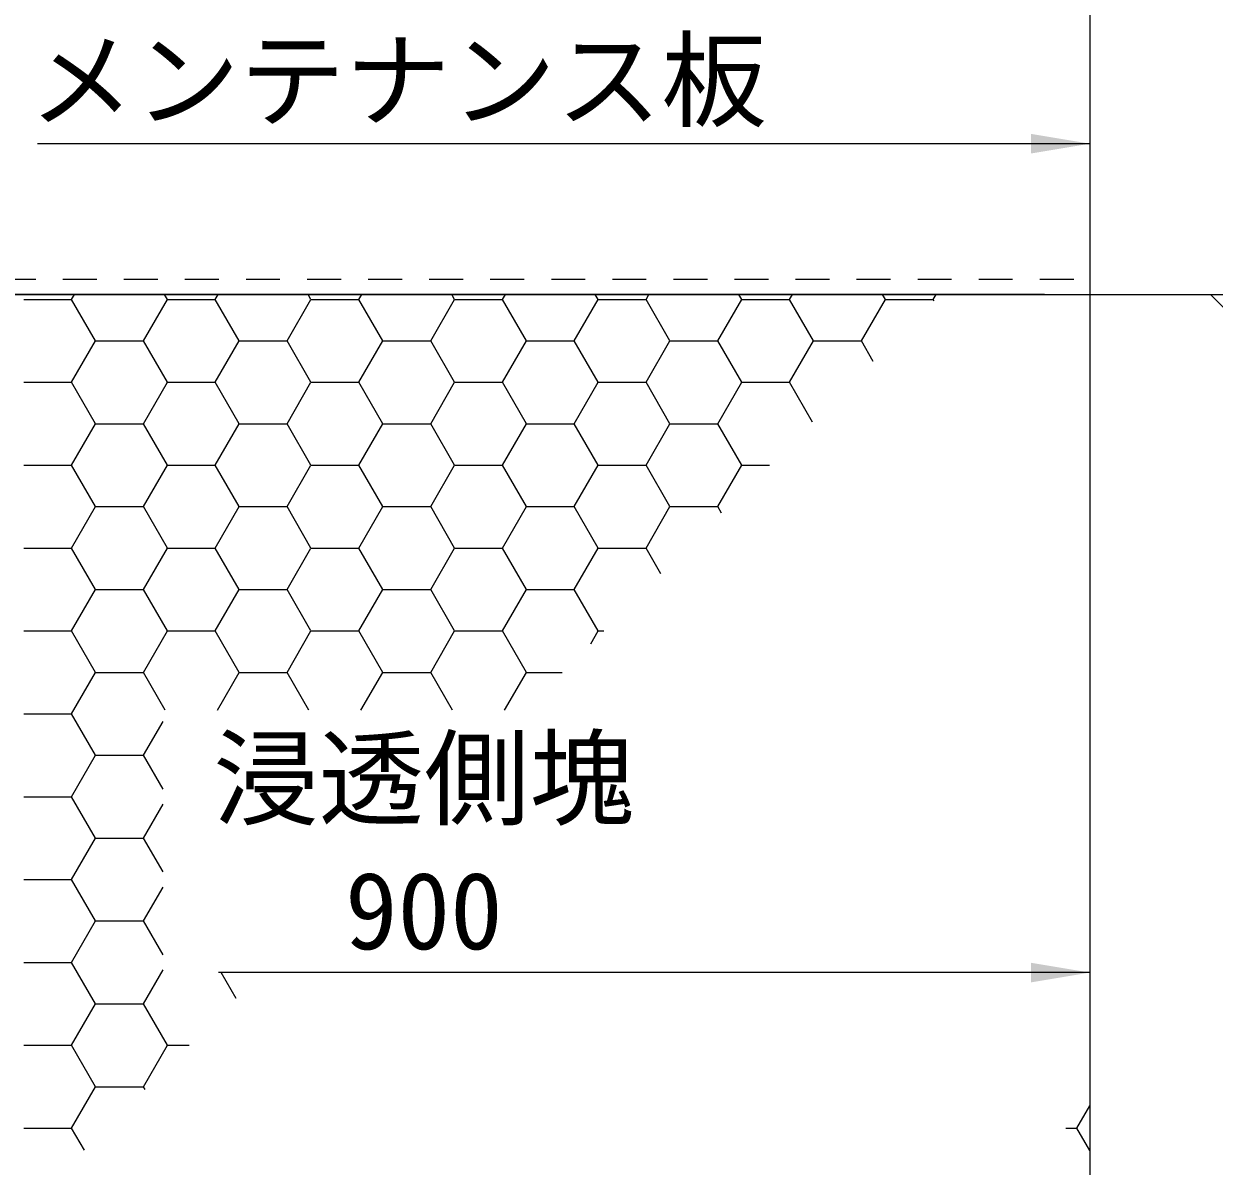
# Model space of a CAD drawing. Units: millimetres at full size, sheet at 1:30; details may follow other scales. Extents: x 47825 to 82541, y -23349 to -5561.
# Drawn here: x 62055 to 62845, y -11381 to -10623 of the extents above; entities that cross this region are included whole.
import ezdxf
from ezdxf.enums import TextEntityAlignment as Align

# ---------------------------------------------------------------- set-up
doc = ezdxf.new("R2010")
doc.units = ezdxf.units.MM
doc.header["$LTSCALE"] = 30
doc.linetypes.add('USER1', pattern=[1.35, 0.75, -0.6])
for name, color, linetype, lineweight in [('ハッチング', 7, 'Continuous', 5), ('寸法線', 7, 'Continuous', 9), ('本体', 2, 'USER1', 13)]:
    doc.layers.add(name, color=color, linetype=linetype, lineweight=lineweight)
doc.styles.add('ＭＳ ゴシック', font='')
doc.styles.get('ＭＳ ゴシック').set_extended_font_data('MS Gothic')

# ---------------------------------------------------------------- blocks, each defined once
blk = doc.blocks.new('filled_arrow')
at = {"color": 0, "linetype": 'Continuous', "lineweight": -2}
blk.add_solid([(7.5, 1.25), (0, 0), (7.5, -1.25)], dxfattribs=at)

msp = doc.modelspace()

# ---------------------------------------------------------------- linework, layer by layer
at = {"layer": 'ハッチング', "lineweight": 20}
msp.add_line((61287.47, -10802.72), (65637.47, -10802.72), dxfattribs=at)
at = {"layer": 'ハッチング'}
for p, q in [((62055.38, -10806.05), (62087.12, -10806.05)), ((62087.12, -10806.05), (62089.04, -10802.72)), ((62103, -10833.54), (62087.12, -10806.05)), ((62134.75, -10833.54), (62150.62, -10806.05)), ((62150.62, -10806.05), (62148.71, -10802.72)), ((62150.62, -10806.05), (62182.38, -10806.05)), ((62182.37, -10806.05), (62184.29, -10802.72)), ((62198.25, -10833.54), (62182.37, -10806.05)), ((62230, -10833.54), (62245.87, -10806.05)), ((62245.87, -10806.05), (62243.96, -10802.72)), ((62245.88, -10806.05), (62277.62, -10806.05)), ((62277.62, -10806.05), (62279.54, -10802.72)), ((62293.5, -10833.54), (62277.62, -10806.05)), ((62325.25, -10833.54), (62341.12, -10806.05)), ((62341.12, -10806.05), (62339.21, -10802.72)), ((62341.12, -10806.05), (62372.88, -10806.05)), ((62372.87, -10806.05), (62374.79, -10802.72)), ((62388.75, -10833.54), (62372.87, -10806.05)), ((62420.5, -10833.54), (62436.37, -10806.05)), ((62436.37, -10806.05), (62434.46, -10802.72)), ((62436.38, -10806.05), (62468.12, -10806.05)), ((62468.12, -10806.05), (62470.04, -10802.72)), ((62484, -10833.54), (62468.12, -10806.05)), ((62515.75, -10833.54), (62531.62, -10806.05)), ((62531.62, -10806.05), (62529.71, -10802.72)), ((62531.62, -10806.05), (62563.38, -10806.05)), ((62563.37, -10806.05), (62565.29, -10802.72)), ((62579.25, -10833.54), (62563.37, -10806.05)), ((62611, -10833.54), (62626.87, -10806.05)), ((62626.87, -10806.05), (62624.96, -10802.72)), ((62626.88, -10806.05), (62658.62, -10806.05)), ((62658.62, -10806.05), (62660.54, -10802.72)), ((62659.13, -10806.92), (62658.62, -10806.05)), ((62087.12, -10861.04), (62103, -10833.54)), ((62103, -10833.54), (62134.75, -10833.54)), ((62150.62, -10861.04), (62134.75, -10833.54)), ((62182.37, -10861.04), (62198.25, -10833.54)), ((62198.25, -10833.54), (62230, -10833.54)), ((62245.87, -10861.04), (62230, -10833.54)), ((62277.62, -10861.04), (62293.5, -10833.54)), ((62293.5, -10833.54), (62325.25, -10833.54)), ((62341.12, -10861.04), (62325.25, -10833.54)), ((62372.87, -10861.04), (62388.75, -10833.54)), ((62388.75, -10833.54), (62420.5, -10833.54)), ((62436.37, -10861.04), (62420.5, -10833.54)), ((62468.12, -10861.04), (62484, -10833.54)), ((62484, -10833.54), (62515.75, -10833.54)), ((62531.62, -10861.04), (62515.75, -10833.54)), ((62563.37, -10861.04), (62579.25, -10833.54)), ((62579.25, -10833.54), (62611, -10833.54)), ((62618.87, -10847.18), (62611, -10833.54)), ((62055.38, -10861.04), (62087.12, -10861.04)), ((62103, -10888.54), (62087.12, -10861.04)), ((62134.75, -10888.54), (62150.62, -10861.04)), ((62150.62, -10861.04), (62182.38, -10861.04)), ((62198.25, -10888.54), (62182.37, -10861.04)), ((62230, -10888.54), (62245.87, -10861.04)), ((62245.88, -10861.04), (62277.62, -10861.04)), ((62293.5, -10888.54), (62277.62, -10861.04)), ((62325.25, -10888.54), (62341.12, -10861.04)), ((62341.12, -10861.04), (62372.88, -10861.04)), ((62388.75, -10888.54), (62372.87, -10861.04)), ((62420.5, -10888.54), (62436.37, -10861.04)), ((62436.38, -10861.04), (62468.12, -10861.04)), ((62484, -10888.54), (62468.12, -10861.04)), ((62515.75, -10888.54), (62531.62, -10861.04)), ((62531.62, -10861.04), (62563.38, -10861.04)), ((62578.61, -10887.44), (62563.37, -10861.04)), ((62087.12, -10916.03), (62103, -10888.54)), ((62103, -10888.54), (62134.75, -10888.54)), ((62150.62, -10916.03), (62134.75, -10888.54)), ((62182.37, -10916.03), (62198.25, -10888.54)), ((62198.25, -10888.54), (62230, -10888.54)), ((62245.87, -10916.03), (62230, -10888.54)), ((62277.62, -10916.03), (62293.5, -10888.54)), ((62293.5, -10888.54), (62325.25, -10888.54)), ((62341.12, -10916.03), (62325.25, -10888.54)), ((62372.87, -10916.03), (62388.75, -10888.54)), ((62388.75, -10888.54), (62420.5, -10888.54)), ((62436.37, -10916.03), (62420.5, -10888.54)), ((62468.12, -10916.03), (62484, -10888.54)), ((62484, -10888.54), (62515.75, -10888.54)), ((62531.62, -10916.03), (62515.75, -10888.54)), ((62055.38, -10916.03), (62087.12, -10916.03)), ((62103, -10943.53), (62087.12, -10916.03)), ((62134.75, -10943.53), (62150.62, -10916.03)), ((62150.62, -10916.03), (62182.38, -10916.03)), ((62198.25, -10943.53), (62182.37, -10916.03)), ((62230, -10943.53), (62245.87, -10916.03)), ((62245.88, -10916.03), (62277.62, -10916.03)), ((62293.5, -10943.53), (62277.62, -10916.03)), ((62325.25, -10943.53), (62341.12, -10916.03)), ((62341.12, -10916.03), (62372.88, -10916.03)), ((62388.75, -10943.53), (62372.87, -10916.03)), ((62420.5, -10943.53), (62436.37, -10916.03)), ((62436.38, -10916.03), (62468.12, -10916.03)), ((62484, -10943.53), (62468.12, -10916.03)), ((62515.75, -10943.53), (62531.62, -10916.03)), ((62531.62, -10916.03), (62550.02, -10916.03)), ((62087.12, -10971.03), (62103, -10943.53)), ((62103, -10943.53), (62134.75, -10943.53)), ((62150.62, -10971.03), (62134.75, -10943.53)), ((62182.37, -10971.03), (62198.25, -10943.53)), ((62198.25, -10943.53), (62230, -10943.53)), ((62245.87, -10971.03), (62230, -10943.53)), ((62277.62, -10971.03), (62293.5, -10943.53)), ((62293.5, -10943.53), (62325.25, -10943.53)), ((62341.12, -10971.03), (62325.25, -10943.53)), ((62372.87, -10971.03), (62388.75, -10943.53)), ((62388.75, -10943.53), (62420.5, -10943.53)), ((62436.37, -10971.03), (62420.5, -10943.53)), ((62468.12, -10971.03), (62484, -10943.53)), ((62484, -10943.53), (62515.75, -10943.53)), ((62518.23, -10947.82), (62515.75, -10943.53)), ((62055.38, -10971.03), (62087.12, -10971.03)), ((62103, -10998.52), (62087.12, -10971.03)), ((62134.75, -10998.52), (62150.62, -10971.03)), ((62150.62, -10971.03), (62182.38, -10971.03)), ((62198.25, -10998.52), (62182.37, -10971.03)), ((62230, -10998.52), (62245.87, -10971.03)), ((62245.88, -10971.03), (62277.62, -10971.03)), ((62293.5, -10998.52), (62277.62, -10971.03)), ((62325.25, -10998.52), (62341.12, -10971.03)), ((62341.12, -10971.03), (62372.88, -10971.03)), ((62388.75, -10998.52), (62372.87, -10971.03)), ((62420.5, -10998.52), (62436.37, -10971.03)), ((62436.38, -10971.03), (62468.12, -10971.03)), ((62477.97, -10988.08), (62468.12, -10971.03)), ((62087.12, -11026.02), (62103, -10998.52)), ((62103, -10998.52), (62134.75, -10998.52)), ((62150.62, -11026.02), (62134.75, -10998.52)), ((62182.37, -11026.02), (62198.25, -10998.52)), ((62198.25, -10998.52), (62230, -10998.52)), ((62245.87, -11026.02), (62230, -10998.52)), ((62277.62, -11026.02), (62293.5, -10998.52)), ((62293.5, -10998.52), (62325.25, -10998.52)), ((62341.12, -11026.02), (62325.25, -10998.52)), ((62372.87, -11026.02), (62388.75, -10998.52)), ((62388.75, -10998.52), (62420.5, -10998.52)), ((62436.37, -11026.02), (62420.5, -10998.52)), ((62055.38, -11026.02), (62087.12, -11026.02)), ((62103, -11053.52), (62087.12, -11026.02)), ((62134.75, -11053.52), (62150.62, -11026.02)), ((62150.62, -11026.02), (62182.38, -11026.02)), ((62198.25, -11053.52), (62182.37, -11026.02)), ((62230, -11053.52), (62245.87, -11026.02)), ((62245.88, -11026.02), (62277.62, -11026.02)), ((62293.5, -11053.52), (62277.62, -11026.02)), ((62325.25, -11053.52), (62341.12, -11026.02)), ((62341.12, -11026.02), (62372.88, -11026.02)), ((62388.75, -11053.52), (62372.87, -11026.02)), ((62431.38, -11034.67), (62436.37, -11026.02)), ((62436.38, -11026.02), (62440.03, -11026.02)), ((62087.12, -11081.01), (62103, -11053.52)), ((62103, -11053.52), (62134.75, -11053.52)), ((62149.25, -11078.63), (62134.75, -11053.52)), ((62183.75, -11078.63), (62198.25, -11053.52)), ((62198.25, -11053.52), (62230, -11053.52)), ((62244.5, -11078.63), (62230, -11053.52)), ((62279, -11078.63), (62293.5, -11053.52)), ((62293.5, -11053.52), (62325.25, -11053.52)), ((62339.75, -11078.63), (62325.25, -11053.52)), ((62374.25, -11078.63), (62388.75, -11053.52)), ((62388.75, -11053.52), (62412.53, -11053.52)), ((62055.38, -11081.01), (62087.12, -11081.01)), ((62103, -11108.51), (62087.12, -11081.01)), ((62134.75, -11108.51), (62147.73, -11086.03)), ((62087.12, -11136), (62103, -11108.51)), ((62103, -11108.51), (62134.75, -11108.51)), ((62147.73, -11130.98), (62134.75, -11108.51)), ((62055.38, -11136), (62087.12, -11136)), ((62103, -11163.5), (62087.12, -11136)), ((62134.75, -11163.5), (62147.73, -11141.02)), ((62087.12, -11191), (62103, -11163.5)), ((62103, -11163.5), (62134.75, -11163.5)), ((62147.73, -11185.98), (62134.75, -11163.5)), ((62055.38, -11191), (62087.12, -11191)), ((62103, -11218.49), (62087.12, -11191)), ((62134.75, -11218.49), (62147.73, -11196.02)), ((62087.12, -11245.99), (62103, -11218.49)), ((62103, -11218.49), (62134.75, -11218.49)), ((62147.73, -11240.97), (62134.75, -11218.49)), ((62055.38, -11245.99), (62087.12, -11245.99)), ((62103, -11273.49), (62087.12, -11245.99)), ((62134.75, -11273.49), (62147.73, -11251.01)), ((62196.17, -11269.88), (62186.26, -11252.72)), ((62087.12, -11300.98), (62103, -11273.49)), ((62103, -11273.49), (62134.75, -11273.49)), ((62150.62, -11300.98), (62134.75, -11273.49)), ((62055.38, -11300.98), (62087.12, -11300.98)), ((62103, -11328.48), (62087.12, -11300.98)), ((62134.75, -11328.48), (62150.62, -11300.98)), ((62150.62, -11300.98), (62165.07, -11300.98)), ((62087.12, -11355.97), (62103, -11328.48)), ((62103, -11328.48), (62134.75, -11328.48)), ((62135.78, -11330.27), (62134.75, -11328.48)), ((62753.87, -11355.97), (62762.47, -11341.09)), ((62055.38, -11355.97), (62087.12, -11355.97)), ((62095.53, -11370.52), (62087.12, -11355.97)), ((62746.47, -11355.97), (62753.88, -11355.97)), ((62762.47, -11370.86), (62753.87, -11355.97))]:
    msp.add_line(p, q, dxfattribs=at)
at = {"layer": 'ハッチング', "linetype": 'USER1', "lineweight": 9}
msp.add_lwpolyline([(64162.47, -10792.72), (65653.65, -10792.72), (64543.65, -13012.72), (62381.29, -13012.72), (61271.29, -10792.72), (62762.47, -10792.72)], dxfattribs=at)
at = {"layer": '寸法線'}
msp.add_line((62732.47, -10802.72), (61687.55, -10802.72), dxfattribs=at)
for points in [[(62762.47, -10702.72), (62557.56, -10702.72), (62064.51, -10702.72)], [(62762.47, -11252.72), (62472.24, -11252.72), (62184.5, -11252.72)]]:
    msp.add_lwpolyline(points, dxfattribs=at)
at = {"layer": '本体', "linetype": 'Continuous'}
for p, q in [((62762.47, -10602.72), (62762.47, -10802.72)), ((62762.47, -10802.72), (62762.47, -11702.72)), ((62762.47, -10802.72), (64162.47, -10802.72))]:
    msp.add_line(p, q, dxfattribs=at)
at = {"layer": '本体', "lineweight": 9}
msp.add_line((62842.47, -10802.72), (62862.47, -10822.72), dxfattribs=at)

# ---------------------------------------------------------------- block references
at = {"layer": '寸法線', "xscale": 5.2, "yscale": 5.2, "rotation": 180}
for p in [(62762.47, -10702.72), (62762.47, -11252.72)]:
    msp.add_blockref('filled_arrow', p, dxfattribs=at)

# ---------------------------------------------------------------- texts
at = {"layer": '寸法線', "style": 'ＭＳ ゴシック'}
msp.add_text('メンテナンス板', height=51.27, dxfattribs=at).set_placement((62303.53, -10634.91), align=Align.TOP_CENTER)
for s, p in [('浸透側塊', (62181.01, -11164.84)), ('900', (62268.42, -11252.59))]:
    msp.add_text(s, height=51.27, dxfattribs=at).set_placement(p, align=Align.BOTTOM_LEFT)

doc.saveas('drawing.dxf')
